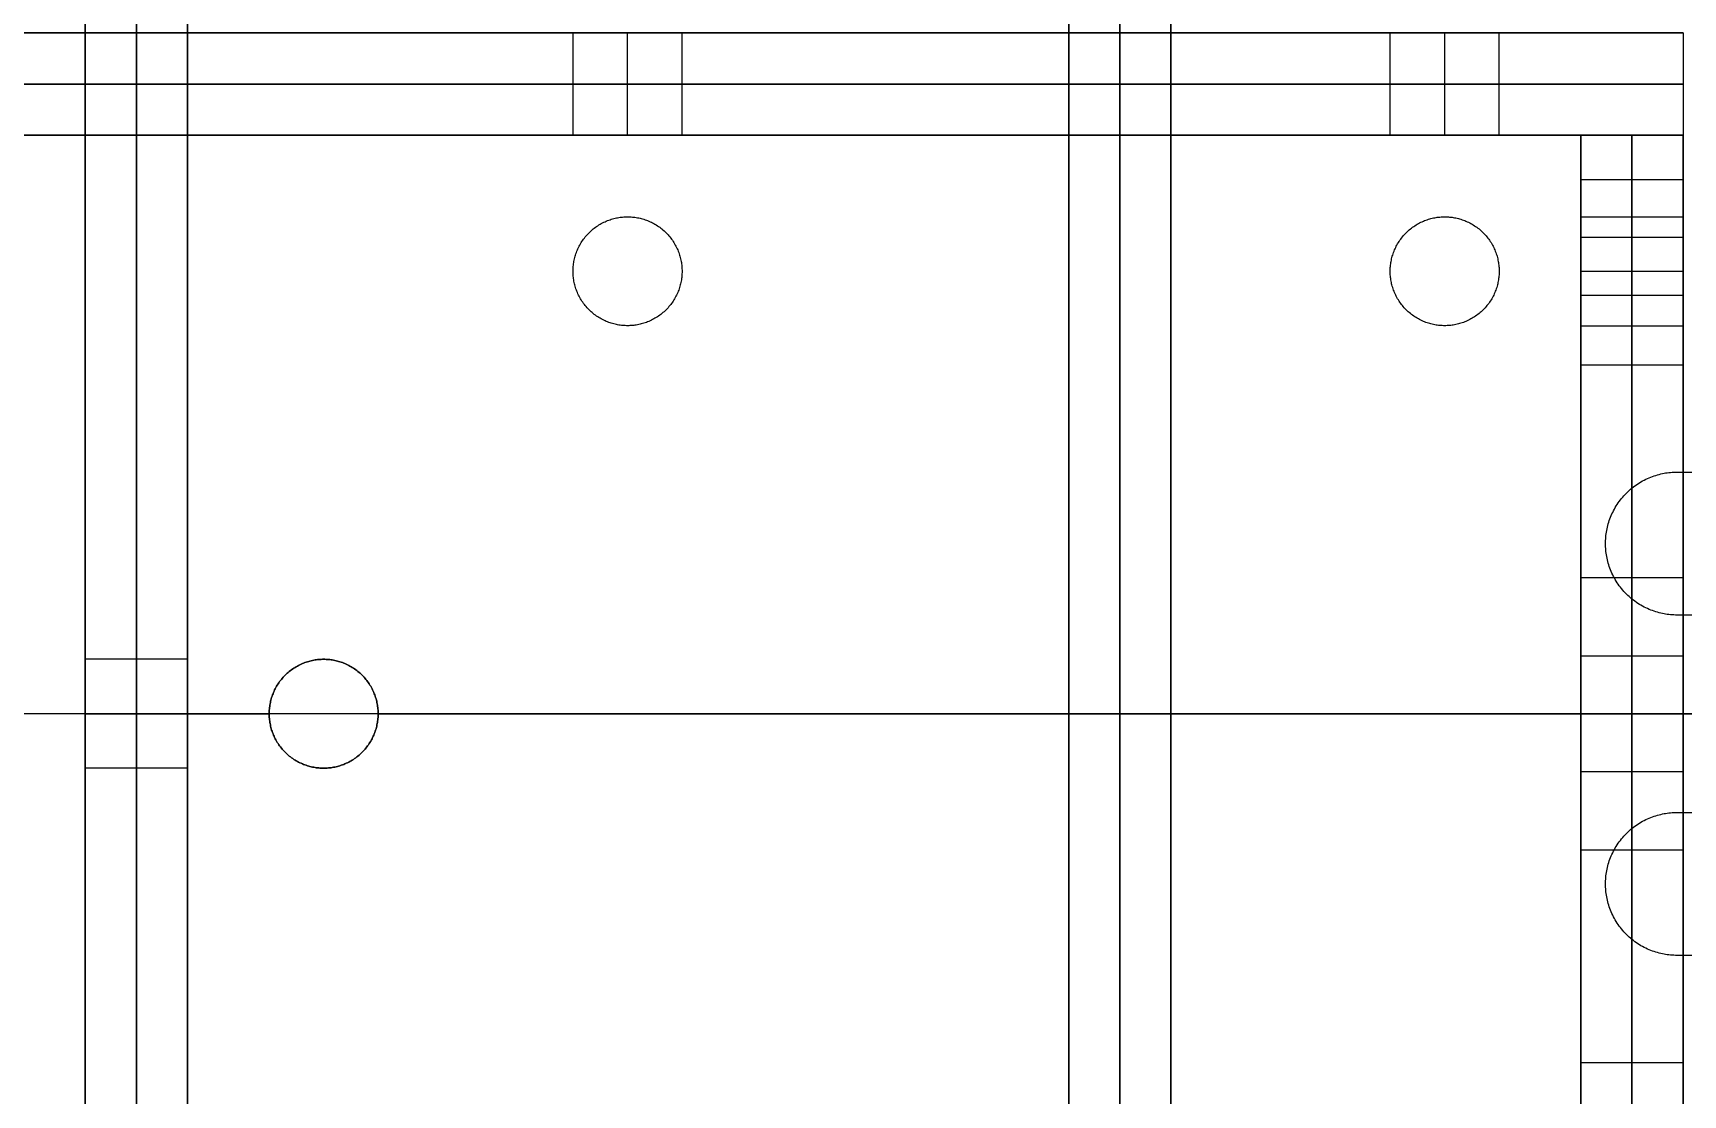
# Model space of a CAD drawing. Header units: millimetres. Extents: x -232 to 139, y -100 to 100.
# Drawn here: x -62.54 to -14.07, y -11.2 to 20 of the extents above; entities that cross this region are included whole.
import ezdxf

# ---------------------------------------------------------------- set-up
doc = ezdxf.new("R2010")
doc.units = ezdxf.units.MM
doc.header["$MEASUREMENT"] = 0
doc.layers.add('body', color=30, linetype='Continuous', true_color=0xff8000)

msp = doc.modelspace()

# ---------------------------------------------------------------- linework, layer by layer
at = {"layer": 'body'}
for p, q in [((-32.113, -42.9, 44.417), (-32.113, 42.9, 44.417)), ((-29.113, -42.9, 44.417), (-29.113, 42.9, 44.417)), ((-114.074, 20, 238.11), (-14.074, 20, 238.11)), ((-114.074, 17, 238.11), (-14.074, 17, 238.11)), ((-17.074, 15.7, 238.11), (-17.074, 17, 238.11)), ((-14.074, 15.7, 238.11), (-14.074, 17, 238.11)), ((-17.074, 11, 238.11), (-17.074, 12.3, 238.11)), ((-14.074, 11, 238.11), (-14.074, 12.3, 238.11)), ((-55.6, 0, -4), (-61, 0, -4)), ((-55.6, 0, -7), (-61, 0, -7)), ((-61, 0, -74), (-55.6, 0, -74)), ((-61, 0, -71), (-55.6, 0, -71)), ((-61, 0, -71), (-61, 0, -68.6)), ((-61, 0, -65.4), (-61, 0, -59)), ((-61, 0, -19), (-61, 0, -12.6)), ((-61, 0, -9.4), (-61, 0, -7)), ((-58, 0, -71), (-58, 0, -68.6)), ((-58, 0, -65.4), (-58, 0, -59)), ((-58, 0, -19), (-58, 0, -12.6)), ((-58, 0, -9.4), (-58, 0, -7)), ((-12.1, 0, -4), (-52.4, 0, -4)), ((-12.1, 0, -7), (-52.4, 0, -7)), ((-52.4, 0, -74), (130.4, 0, -74)), ((-52.4, 0, -71), (130.4, 0, -71)), ((-32.113, 0, 5), (-32.113, 0, 83.834)), ((-29.113, 0, 5), (-29.113, 0, 83.834)), ((-14.074, 0, 221.11), (-114.074, 0, 221.11)), ((-14.074, 0, 218.11), (-114.074, 0, 218.11)), ((-29.113, 0, 5), (-9.95, 0, 5)), ((-29.113, 0, 8), (-9.95, 0, 8)), ((-17.074, 0, 221.11), (-17.074, 0, 222.41)), ((-17.074, 0, 225.81), (-17.074, 0, 227.11)), ((-17.074, 0, 249.11), (-17.074, 0, 250.41)), ((-17.074, 0, 253.81), (-17.074, 0, 255.11)), ((-14.074, 0, 221.11), (-14.074, 0, 222.41)), ((-14.074, 0, 225.81), (-14.074, 0, 227.11)), ((-14.074, 0, 249.11), (-14.074, 0, 250.41)), ((-14.074, 0, 253.81), (-14.074, 0, 255.11)), ((-17.074, -12.3, 238.11), (-17.074, -11, 238.11)), ((-14.074, -12.3, 238.11), (-14.074, -11, 238.11))]:
    msp.add_line(p, q, dxfattribs=at)
for points in [[(-61, -100, -4), (-61, 0, -4), (-61, 100, -4)], [(-61, -100, -7), (-61, 0, -7), (-61, 100, -7)], [(-61, -100, -5.5), (-61, 0, -5.5), (-61, 100, -5.5)], [(-61, 100, -74), (-61, 0, -74), (-61, -100, -74)], [(-61, 100, -71), (-61, 0, -71), (-61, -100, -71)], [(-61, 100, -72.5), (-61, 0, -72.5), (-61, -100, -72.5)], [(-61, -100, -71), (-61, 0, -71), (-61, 100, -71)], [(-61, 100, -7), (-61, 0, -7), (-61, -100, -7)], [(-59.5, -100, -71), (-59.5, 0, -71), (-59.5, 100, -71)], [(-59.5, 100, -7), (-59.5, 0, -7), (-59.5, -100, -7)], [(-58, -100, -71), (-58, 0, -71), (-58, 100, -71)], [(-58, 100, -7), (-58, 0, -7), (-58, -100, -7)], [(-32.113, 48.5, 83.834), (-32.113, 0, 83.834), (-32.113, -48.5, 83.834)], [(-32.113, -48.5, 5), (-32.113, 0, 5), (-32.113, 48.5, 5)], [(-30.613, 48.5, 83.834), (-30.613, 0, 83.834), (-30.613, -48.5, 83.834)], [(-30.613, -48.5, 5), (-30.613, 0, 5), (-30.613, 48.5, 5)], [(-29.113, 48.5, 83.834), (-29.113, 0, 83.834), (-29.113, -48.5, 83.834)], [(-29.113, -48.5, 5), (-29.113, 0, 5), (-29.113, 48.5, 5)], [(-29.113, 48.5, 5), (-29.113, 0, 5), (-29.113, -48.5, 5)], [(-29.113, 48.5, 8), (-29.113, 0, 8), (-29.113, -48.5, 8)], [(-29.113, 48.5, 6.5), (-29.113, 0, 6.5), (-29.113, -48.5, 6.5)], [(-114.074, 20, 218.11), (-64.074, 20, 218.11), (-14.074, 20, 218.11)], [(-14.074, 20, 258.11), (-64.074, 20, 258.11), (-114.074, 20, 258.11)], [(-46.674, 17, 225.11), (-46.674, 18.5, 225.11), (-46.674, 20, 225.11)], [(-46.674, 17, 251.11), (-46.674, 18.5, 251.11), (-46.674, 20, 251.11)], [(-45.074, 17, 226.71), (-45.074, 18.5, 226.71), (-45.074, 20, 226.71)], [(-45.074, 17, 249.51), (-45.074, 18.5, 249.51), (-45.074, 20, 249.51)], [(-45.074, 17, 223.51), (-45.074, 18.5, 223.51), (-45.074, 20, 223.51)], [(-45.074, 17, 252.71), (-45.074, 18.5, 252.71), (-45.074, 20, 252.71)], [(-43.474, 17, 225.11), (-43.474, 18.5, 225.11), (-43.474, 20, 225.11)], [(-43.474, 17, 251.11), (-43.474, 18.5, 251.11), (-43.474, 20, 251.11)], [(-22.674, 17, 251.11), (-22.674, 18.5, 251.11), (-22.674, 20, 251.11)], [(-22.674, 17, 225.11), (-22.674, 18.5, 225.11), (-22.674, 20, 225.11)], [(-21.074, 17, 226.71), (-21.074, 18.5, 226.71), (-21.074, 20, 226.71)], [(-21.074, 17, 252.71), (-21.074, 18.5, 252.71), (-21.074, 20, 252.71)], [(-21.074, 17, 249.51), (-21.074, 18.5, 249.51), (-21.074, 20, 249.51)], [(-21.074, 17, 223.51), (-21.074, 18.5, 223.51), (-21.074, 20, 223.51)], [(-19.474, 17, 251.11), (-19.474, 18.5, 251.11), (-19.474, 20, 251.11)], [(-19.474, 17, 225.11), (-19.474, 18.5, 225.11), (-19.474, 20, 225.11)], [(-14.074, 20, 218.11), (-14.074, 18.5, 218.11), (-14.074, 17, 218.11)], [(-14.074, 20, 218.11), (-14.074, 20, 238.11), (-14.074, 20, 258.11)], [(-14.074, 20, 258.11), (-14.074, 18.5, 258.11), (-14.074, 17, 258.11)], [(-14.074, 20, 238.11), (-14.074, 18.5, 238.11), (-14.074, 17, 238.11)], [(-114.074, 18.5, 218.11), (-64.074, 18.5, 218.11), (-14.074, 18.5, 218.11)], [(-14.074, 18.5, 258.11), (-64.074, 18.5, 258.11), (-114.074, 18.5, 258.11)], [(-14.074, 18.5, 218.11), (-14.074, 18.5, 238.11), (-14.074, 18.5, 258.11)], [(-114.074, 17, 218.11), (-64.074, 17, 218.11), (-14.074, 17, 218.11)], [(-14.074, 17, 258.11), (-64.074, 17, 258.11), (-114.074, 17, 258.11)], [(-114.074, 17, 221.11), (-64.074, 17, 221.11), (-14.074, 17, 221.11)], [(-114.074, 17, 218.11), (-64.074, 17, 218.11), (-14.074, 17, 218.11)], [(-114.074, 17, 219.61), (-64.074, 17, 219.61), (-14.074, 17, 219.61)], [(-17.074, -17, 221.11), (-17.074, 0, 221.11), (-17.074, 17, 221.11)], [(-17.074, 17, 221.11), (-15.574, 17, 221.11), (-14.074, 17, 221.11)], [(-17.074, 17, 221.11), (-17.074, 17, 238.11), (-17.074, 17, 255.11)], [(-17.074, 17, 255.11), (-15.574, 17, 255.11), (-14.074, 17, 255.11)], [(-17.074, 17, 255.11), (-17.074, 0, 255.11), (-17.074, -17, 255.11)], [(-17.074, 17, 238.11), (-15.574, 17, 238.11), (-14.074, 17, 238.11)], [(-15.574, -17, 221.11), (-15.574, 0, 221.11), (-15.574, 17, 221.11)], [(-15.574, 17, 221.11), (-15.574, 17, 238.11), (-15.574, 17, 255.11)], [(-15.574, 17, 255.11), (-15.574, 0, 255.11), (-15.574, -17, 255.11)], [(-14.074, -17, 221.11), (-14.074, 0, 221.11), (-14.074, 17, 221.11)], [(-14.074, 17, 221.11), (-14.074, 17, 238.11), (-14.074, 17, 255.11)], [(-14.074, 17, 255.11), (-14.074, 0, 255.11), (-14.074, -17, 255.11)], [(-14.074, 17, 218.11), (-14.074, 17, 238.11), (-14.074, 17, 258.11)], [(-14.074, 17, 221.11), (-14.074, 17, 219.61), (-14.074, 17, 218.11)], [(-14.074, 17, 221.11), (-14.074, 0, 221.11), (-14.074, -17, 221.11)], [(-14.074, 17, 218.11), (-14.074, 0, 218.11), (-14.074, -17, 218.11)], [(-14.074, 17, 219.61), (-14.074, 0, 219.61), (-14.074, -17, 219.61)], [(-17.074, 15.7, 238.11), (-15.574, 15.7, 238.11), (-14.074, 15.7, 238.11)], [(-45.074, 14.6, 221.11), (-45.074, 14.6, 219.61), (-45.074, 14.6, 218.11)], [(-21.074, 14.6, 221.11), (-21.074, 14.6, 219.61), (-21.074, 14.6, 218.11)], [(-17.074, 14.6, 251.11), (-15.574, 14.6, 251.11), (-14.074, 14.6, 251.11)], [(-17.074, 14.6, 225.11), (-15.574, 14.6, 225.11), (-14.074, 14.6, 225.11)], [(-17.074, 14, 236.41), (-15.574, 14, 236.41), (-14.074, 14, 236.41)], [(-17.074, 14, 239.81), (-15.574, 14, 239.81), (-14.074, 14, 239.81)], [(-46.674, 13, 221.11), (-46.674, 13, 219.61), (-46.674, 13, 218.11)], [(-43.474, 13, 221.11), (-43.474, 13, 219.61), (-43.474, 13, 218.11)], [(-22.674, 13, 221.11), (-22.674, 13, 219.61), (-22.674, 13, 218.11)], [(-19.474, 13, 221.11), (-19.474, 13, 219.61), (-19.474, 13, 218.11)], [(-17.074, 13, 252.71), (-15.574, 13, 252.71), (-14.074, 13, 252.71)], [(-17.074, 13, 226.71), (-15.574, 13, 226.71), (-14.074, 13, 226.71)], [(-17.074, 13, 249.51), (-15.574, 13, 249.51), (-14.074, 13, 249.51)], [(-17.074, 13, 223.51), (-15.574, 13, 223.51), (-14.074, 13, 223.51)], [(-17.074, 12.3, 238.11), (-15.574, 12.3, 238.11), (-14.074, 12.3, 238.11)], [(-45.074, 11.4, 221.11), (-45.074, 11.4, 219.61), (-45.074, 11.4, 218.11)], [(-21.074, 11.4, 221.11), (-21.074, 11.4, 219.61), (-21.074, 11.4, 218.11)], [(-17.074, 11.4, 251.11), (-15.574, 11.4, 251.11), (-14.074, 11.4, 251.11)], [(-17.074, 11.4, 225.11), (-15.574, 11.4, 225.11), (-14.074, 11.4, 225.11)], [(-17.074, 10.247, 242.11), (-15.574, 10.247, 242.11), (-14.074, 10.247, 242.11)], [(-14.25, 7.1, 5), (-12.1, 7.1, 5), (-9.95, 7.1, 5)], [(-14.25, 7.1, 8), (-12.1, 7.1, 8), (-9.95, 7.1, 8)], [(-14.25, 7.1, 5), (-14.25, 7.1, 6.5), (-14.25, 7.1, 8)], [(-16.35, 5, 5), (-16.35, 5, 6.5), (-16.35, 5, 8)], [(-17.074, 4, 227.863), (-15.574, 4, 227.863), (-14.074, 4, 227.863)], [(-9.95, 2.9, 5), (-12.1, 2.9, 5), (-14.25, 2.9, 5)], [(-9.95, 2.9, 8), (-12.1, 2.9, 8), (-14.25, 2.9, 8)], [(-14.25, 2.9, 5), (-14.25, 2.9, 6.5), (-14.25, 2.9, 8)], [(-58, 1.6, -67), (-59.5, 1.6, -67), (-61, 1.6, -67)], [(-58, 1.6, -11), (-59.5, 1.6, -11), (-61, 1.6, -11)], [(-54, 1.6, -4), (-54, 1.6, -5.5), (-54, 1.6, -7)], [(-54, 1.6, -71), (-54, 1.6, -72.5), (-54, 1.6, -74)], [(-17.074, 1.7, 252.11), (-15.574, 1.7, 252.11), (-14.074, 1.7, 252.11)], [(-17.074, 1.7, 224.11), (-15.574, 1.7, 224.11), (-14.074, 1.7, 224.11)], [(-61, 0, -4), (-61, 0, -5.5), (-61, 0, -7)], [(-61, 0, -74), (-61, 0, -72.5), (-61, 0, -71)], [(-61, 0, -71), (-59.5, 0, -71), (-58, 0, -71)], [(-61, 0, -7), (-59.5, 0, -7), (-58, 0, -7)], [(-58, 0, -68.6), (-59.5, 0, -68.6), (-61, 0, -68.6)], [(-58, 0, -65.4), (-59.5, 0, -65.4), (-61, 0, -65.4)], [(-58, 0, -9.4), (-59.5, 0, -9.4), (-61, 0, -9.4)], [(-58, 0, -12.6), (-59.5, 0, -12.6), (-61, 0, -12.6)], [(-58, 0, -59), (-59.5, 0, -59), (-61, 0, -59)], [(-58, 0, -19), (-59.5, 0, -19), (-61, 0, -19)], [(-32.113, 0, 5), (-30.613, 0, 5), (-29.113, 0, 5)], [(-17.074, 0, 253.81), (-15.574, 0, 253.81), (-14.074, 0, 253.81)], [(-17.074, 0, 250.41), (-15.574, 0, 250.41), (-14.074, 0, 250.41)], [(-55.6, 0, -4), (-55.6, 0, -5.5), (-55.6, 0, -7)], [(-55.6, 0, -71), (-55.6, 0, -72.5), (-55.6, 0, -74)], [(-52.4, 0, -4), (-52.4, 0, -5.5), (-52.4, 0, -7)], [(-52.4, 0, -71), (-52.4, 0, -72.5), (-52.4, 0, -74)], [(-32.113, 0, 83.834), (-30.613, 0, 83.834), (-29.113, 0, 83.834)], [(-29.113, 0, 5), (-29.113, 0, 6.5), (-29.113, 0, 8)], [(-17.074, 0, 222.41), (-15.574, 0, 222.41), (-14.074, 0, 222.41)], [(-17.074, 0, 221.11), (-15.574, 0, 221.11), (-14.074, 0, 221.11)], [(-17.074, 0, 255.11), (-15.574, 0, 255.11), (-14.074, 0, 255.11)], [(-17.074, 0, 225.81), (-15.574, 0, 225.81), (-14.074, 0, 225.81)], [(-14.074, 0, 221.11), (-14.074, 0, 219.61), (-14.074, 0, 218.11)], [(-58, -1.6, -67), (-59.5, -1.6, -67), (-61, -1.6, -67)], [(-58, -1.6, -11), (-59.5, -1.6, -11), (-61, -1.6, -11)], [(-54, -1.6, -4), (-54, -1.6, -5.5), (-54, -1.6, -7)], [(-54, -1.6, -71), (-54, -1.6, -72.5), (-54, -1.6, -74)], [(-17.074, -1.7, 252.11), (-15.574, -1.7, 252.11), (-14.074, -1.7, 252.11)], [(-17.074, -1.7, 224.11), (-15.574, -1.7, 224.11), (-14.074, -1.7, 224.11)], [(-14.25, -2.9, 5), (-12.1, -2.9, 5), (-9.95, -2.9, 5)], [(-14.25, -2.9, 8), (-12.1, -2.9, 8), (-9.95, -2.9, 8)], [(-14.25, -2.9, 5), (-14.25, -2.9, 6.5), (-14.25, -2.9, 8)], [(-17.074, -4, 248.356), (-15.574, -4, 248.356), (-14.074, -4, 248.356)], [(-16.35, -5, 5), (-16.35, -5, 6.5), (-16.35, -5, 8)], [(-9.95, -7.1, 5), (-12.1, -7.1, 5), (-14.25, -7.1, 5)], [(-9.95, -7.1, 8), (-12.1, -7.1, 8), (-14.25, -7.1, 8)], [(-14.25, -7.1, 5), (-14.25, -7.1, 6.5), (-14.25, -7.1, 8)], [(-17.074, -10.247, 234.11), (-15.574, -10.247, 234.11), (-14.074, -10.247, 234.11)]]:
    msp.add_open_spline(points, degree=2, dxfattribs=at)
at = {"layer": 'body', "extrusion": (1, 0, 1.77636e-16)}
msp.add_rational_spline([(-61, 20, -39), (-61, 20, -59), (-61, 0, -59), (-61, -20, -59), (-61, -20, -39), (-61, -20, -19), (-61, 0, -19), (-61, 20, -19), (-61, 20, -39)], [1, 0.707106781187, 1, 0.707106781187, 1, 0.707106781187, 1, 0.707106781187, 1], degree=2, knots=[-125.663706, -125.663706, -125.663706, -94.24778, -94.24778, -62.831853, -62.831853, -31.415927, -31.415927, 0, 0, 0], dxfattribs=at)
at = {"layer": 'body', "extrusion": (1, 0, 1.42109e-15)}
msp.add_rational_spline([(-58, 20, -39), (-58, 20, -59), (-58, 0, -59), (-58, -20, -59), (-58, -20, -39), (-58, -20, -19), (-58, 0, -19), (-58, 20, -19), (-58, 20, -39)], [1, 0.707106781187, 1, 0.707106781187, 1, 0.707106781187, 1, 0.707106781187, 1], degree=2, knots=[-125.663706, -125.663706, -125.663706, -94.24778, -94.24778, -62.831853, -62.831853, -31.415927, -31.415927, 0, 0, 0], dxfattribs=at)
at = {"layer": 'body', "extrusion": (2.22045e-15, 1, -4.93038e-30)}
msp.add_rational_spline([(-45.074, 20, 226.71), (-43.474, 20, 226.71), (-43.474, 20, 225.11), (-43.474, 20, 223.51), (-45.074, 20, 223.51), (-46.674, 20, 223.51), (-46.674, 20, 225.11), (-46.674, 20, 226.71), (-45.074, 20, 226.71)], [0.999999860338, 0.707106851018, 1, 0.707106781187, 1, 0.707106781187, 1, 0.707106851018, 0.999999860338], degree=2, knots=[-10.053096, -10.053096, -10.053096, -7.539823, -7.539823, -5.026548, -5.026548, -2.513274, -2.513274, 0, 0, 0], dxfattribs=at)
at = {"layer": 'body', "extrusion": (-4.44089e-15, -1, -9.86076e-30)}
for points in [[(-45.074, 20, 249.51), (-46.674, 20, 249.51), (-46.674, 20, 251.11), (-46.674, 20, 252.71), (-45.074, 20, 252.71), (-43.474, 20, 252.71), (-43.474, 20, 251.11), (-43.474, 20, 249.51), (-45.074, 20, 249.51)], [(-45.074, 17, 249.51), (-46.674, 17, 249.51), (-46.674, 17, 251.11), (-46.674, 17, 252.71), (-45.074, 17, 252.71), (-43.474, 17, 252.71), (-43.474, 17, 251.11), (-43.474, 17, 249.51), (-45.074, 17, 249.51)]]:
    msp.add_rational_spline(points, [1, 0.707106781187, 1, 0.707106781187, 1, 0.707106781187, 1, 0.707106851018, 0.999999860338], degree=2, knots=[0, 0, 0, 2.513274, 2.513274, 5.026549, 5.026549, 7.539823, 7.539823, 10.053096, 10.053096, 10.053096], dxfattribs=at)
at = {"layer": 'body', "extrusion": (0, 1, 0)}
msp.add_rational_spline([(-21.074, 20, 252.71), (-19.474, 20, 252.71), (-19.474, 20, 251.11), (-19.474, 20, 249.51), (-21.074, 20, 249.51), (-22.674, 20, 249.51), (-22.674, 20, 251.11), (-22.674, 20, 252.71), (-21.074, 20, 252.71)], [0.999999860338, 0.707106851018, 1, 0.707106781187, 1, 0.707106781187, 1, 0.707106781187, 1], degree=2, knots=[0, 0, 0, 2.513274, 2.513274, 5.026548, 5.026548, 7.539822, 7.539822, 10.053096, 10.053096, 10.053096], dxfattribs=at)
at = {"layer": 'body', "extrusion": (-9.35848e-22, 1, -5.55112e-15)}
msp.add_rational_spline([(-21.074, 20, 226.71), (-19.474, 20, 226.71), (-19.474, 20, 225.11), (-19.474, 20, 223.51), (-21.074, 20, 223.51), (-22.674, 20, 223.51), (-22.674, 20, 225.11), (-22.674, 20, 226.71), (-21.074, 20, 226.71)], [0.999999860338, 0.707106851018, 1, 0.707106781187, 1, 0.707106781187, 1, 0.707106781187, 1], degree=2, knots=[0, 0, 0, 2.513274, 2.513274, 5.026548, 5.026548, 7.539822, 7.539822, 10.053096, 10.053096, 10.053096], dxfattribs=at)
at = {"layer": 'body', "extrusion": (0, -1, -1.11022e-15)}
msp.add_rational_spline([(-45.074, 17, 226.71), (-43.474, 17, 226.71), (-43.474, 17, 225.11), (-43.474, 17, 223.51), (-45.074, 17, 223.51), (-46.674, 17, 223.51), (-46.674, 17, 225.11), (-46.674, 17, 226.71), (-45.074, 17, 226.71)], [1, 0.707106781187, 1, 0.707106781187, 1, 0.707106781187, 1, 0.707106781187, 1], degree=2, knots=[-10.053096, -10.053096, -10.053096, -7.539822, -7.539822, -5.026548, -5.026548, -2.513274, -2.513274, 0, 0, 0], dxfattribs=at)
at = {"layer": 'body', "extrusion": (1.11022e-15, 1, 5.55112e-16)}
msp.add_rational_spline([(-21.074, 17, 252.71), (-19.474, 17, 252.71), (-19.474, 17, 251.11), (-19.474, 17, 249.51), (-21.074, 17, 249.51), (-22.674, 17, 249.51), (-22.674, 17, 251.11), (-22.674, 17, 252.71), (-21.074, 17, 252.71)], [0.999999860338, 0.707106851018, 1, 0.707106781187, 1, 0.707106781187, 1, 0.707106781187, 1], degree=2, knots=[0, 0, 0, 2.513274, 2.513274, 5.026548, 5.026548, 7.539822, 7.539822, 10.053096, 10.053096, 10.053096], dxfattribs=at)
at = {"layer": 'body', "extrusion": (1.11022e-15, 1, -7.21645e-15)}
msp.add_rational_spline([(-21.074, 17, 226.71), (-19.474, 17, 226.71), (-19.474, 17, 225.11), (-19.474, 17, 223.51), (-21.074, 17, 223.51), (-22.674, 17, 223.51), (-22.674, 17, 225.11), (-22.674, 17, 226.71), (-21.074, 17, 226.71)], [0.999999860338, 0.707106851018, 1, 0.707106781187, 1, 0.707106781187, 1, 0.707106781187, 1], degree=2, knots=[0, 0, 0, 2.513274, 2.513274, 5.026548, 5.026548, 7.539822, 7.539822, 10.053096, 10.053096, 10.053096], dxfattribs=at)
at = {"layer": 'body', "extrusion": (-1, 0, 0)}
for points, knots in [([(-17.074, 15.7, 238.11), (-17.074, 15.7, 236.41), (-17.074, 14, 236.41), (-17.074, 12.3, 236.41), (-17.074, 12.3, 238.11), (-17.074, 12.3, 239.81), (-17.074, 14, 239.81), (-17.074, 15.7, 239.81), (-17.074, 15.7, 238.11)], [205.115038, 205.115038, 205.115038, 207.785392, 207.785392, 210.455746, 210.455746, 213.1261, 213.1261, 215.796453, 215.796453, 215.796453]), ([(-15.574, 15.7, 238.11), (-15.574, 15.7, 236.41), (-15.574, 14, 236.41), (-15.574, 12.3, 236.41), (-15.574, 12.3, 238.11), (-15.574, 12.3, 239.81), (-15.574, 14, 239.81), (-15.574, 15.7, 239.81), (-15.574, 15.7, 238.11)], [205.115038, 205.115038, 205.115038, 207.785392, 207.785392, 210.455746, 210.455746, 213.1261, 213.1261, 215.796453, 215.796453, 215.796453]), ([(-14.074, 15.7, 238.11), (-14.074, 15.7, 236.41), (-14.074, 14, 236.41), (-14.074, 12.3, 236.41), (-14.074, 12.3, 238.11), (-14.074, 12.3, 239.81), (-14.074, 14, 239.81), (-14.074, 15.7, 239.81), (-14.074, 15.7, 238.11)], [205.115038, 205.115038, 205.115038, 207.785392, 207.785392, 210.455746, 210.455746, 213.1261, 213.1261, 215.796453, 215.796453, 215.796453]), ([(-17.074, 10.247, 242.11), (-17.074, 14.247, 231.863), (-17.074, 4, 227.863), (-17.074, -6.247, 223.863), (-17.074, -10.247, 234.11), (-17.074, -14.247, 244.356), (-17.074, -4, 248.356), (-17.074, 6.247, 252.356), (-17.074, 10.247, 242.11)], [136, 136, 136, 153.27876, 153.27876, 170.557519, 170.557519, 187.836279, 187.836279, 205.115038, 205.115038, 205.115038]), ([(-15.574, 10.247, 242.11), (-15.574, 14.247, 231.863), (-15.574, 4, 227.863), (-15.574, -6.247, 223.863), (-15.574, -10.247, 234.11), (-15.574, -14.247, 244.356), (-15.574, -4, 248.356), (-15.574, 6.247, 252.356), (-15.574, 10.247, 242.11)], [136, 136, 136, 153.27876, 153.27876, 170.557519, 170.557519, 187.836279, 187.836279, 205.115038, 205.115038, 205.115038]), ([(-14.074, 10.247, 242.11), (-14.074, 14.247, 231.863), (-14.074, 4, 227.863), (-14.074, -6.247, 223.863), (-14.074, -10.247, 234.11), (-14.074, -14.247, 244.356), (-14.074, -4, 248.356), (-14.074, 6.247, 252.356), (-14.074, 10.247, 242.11)], [136, 136, 136, 153.27876, 153.27876, 170.557519, 170.557519, 187.836279, 187.836279, 205.115038, 205.115038, 205.115038]), ([(-58, 1.6, -11), (-58, 1.6, -9.4), (-58, 0, -9.4), (-58, -1.6, -9.4), (-58, -1.6, -11), (-58, -1.6, -12.6), (-58, 0, -12.6), (-58, 1.6, -12.6), (-58, 1.6, -11)], [0, 0, 0, 2.513274, 2.513274, 5.026548, 5.026548, 7.539822, 7.539822, 10.053096, 10.053096, 10.053096]), ([(-17.074, 0, 253.81), (-17.074, 1.7, 253.81), (-17.074, 1.7, 252.11), (-17.074, 1.7, 250.41), (-17.074, 0, 250.41), (-17.074, -1.7, 250.41), (-17.074, -1.7, 252.11), (-17.074, -1.7, 253.81), (-17.074, 0, 253.81)], [215.796453, 215.796453, 215.796453, 218.466807, 218.466807, 221.137161, 221.137161, 223.807515, 223.807515, 226.477868, 226.477868, 226.477868]), ([(-17.074, 0, 222.41), (-17.074, -1.7, 222.41), (-17.074, -1.7, 224.11), (-17.074, -1.7, 225.81), (-17.074, 0, 225.81), (-17.074, 1.7, 225.81), (-17.074, 1.7, 224.11), (-17.074, 1.7, 222.41), (-17.074, 0, 222.41)], [237.159283, 237.159283, 237.159283, 239.829637, 239.829637, 242.499991, 242.499991, 245.170345, 245.170345, 247.840698, 247.840698, 247.840698]), ([(-15.574, 0, 253.81), (-15.574, 1.7, 253.81), (-15.574, 1.7, 252.11), (-15.574, 1.7, 250.41), (-15.574, 0, 250.41), (-15.574, -1.7, 250.41), (-15.574, -1.7, 252.11), (-15.574, -1.7, 253.81), (-15.574, 0, 253.81)], [215.796453, 215.796453, 215.796453, 218.466807, 218.466807, 221.137161, 221.137161, 223.807515, 223.807515, 226.477868, 226.477868, 226.477868]), ([(-15.574, 0, 222.41), (-15.574, -1.7, 222.41), (-15.574, -1.7, 224.11), (-15.574, -1.7, 225.81), (-15.574, 0, 225.81), (-15.574, 1.7, 225.81), (-15.574, 1.7, 224.11), (-15.574, 1.7, 222.41), (-15.574, 0, 222.41)], [237.159283, 237.159283, 237.159283, 239.829637, 239.829637, 242.499991, 242.499991, 245.170345, 245.170345, 247.840698, 247.840698, 247.840698]), ([(-14.074, 0, 253.81), (-14.074, 1.7, 253.81), (-14.074, 1.7, 252.11), (-14.074, 1.7, 250.41), (-14.074, 0, 250.41), (-14.074, -1.7, 250.41), (-14.074, -1.7, 252.11), (-14.074, -1.7, 253.81), (-14.074, 0, 253.81)], [215.796453, 215.796453, 215.796453, 218.466807, 218.466807, 221.137161, 221.137161, 223.807515, 223.807515, 226.477868, 226.477868, 226.477868]), ([(-14.074, 0, 222.41), (-14.074, -1.7, 222.41), (-14.074, -1.7, 224.11), (-14.074, -1.7, 225.81), (-14.074, 0, 225.81), (-14.074, 1.7, 225.81), (-14.074, 1.7, 224.11), (-14.074, 1.7, 222.41), (-14.074, 0, 222.41)], [237.159283, 237.159283, 237.159283, 239.829637, 239.829637, 242.499991, 242.499991, 245.170345, 245.170345, 247.840698, 247.840698, 247.840698])]:
    msp.add_rational_spline(points, [1, 0.707106781187, 1, 0.707106781187, 1, 0.707106781187, 1, 0.707106781187, 1], degree=2, knots=knots, dxfattribs=at)
at = {"layer": 'body'}
for points, weights, knots in [([(-46.674, 13, 221.11), (-46.674, 11.4, 221.11), (-45.074, 11.4, 221.11), (-43.474, 11.4, 221.11), (-43.474, 13, 221.11), (-43.474, 14.6, 221.11), (-45.074, 14.6, 221.11), (-46.674, 14.6, 221.11), (-46.674, 13, 221.11)], [0.999999860338, 0.707106851018, 1, 0.707106781187, 1, 0.707106781187, 1, 0.707106851018, 0.999999860338], [0, 0, 0, 2.513274, 2.513274, 5.026548, 5.026548, 7.539823, 7.539823, 10.053096, 10.053096, 10.053096]), ([(-46.674, 13, 218.11), (-46.674, 11.4, 218.11), (-45.074, 11.4, 218.11), (-43.474, 11.4, 218.11), (-43.474, 13, 218.11), (-43.474, 14.6, 218.11), (-45.074, 14.6, 218.11), (-46.674, 14.6, 218.11), (-46.674, 13, 218.11)], [0.999999860338, 0.707106851018, 1, 0.707106781187, 1, 0.707106781187, 1, 0.707106851018, 0.999999860338], [0, 0, 0, 2.513274, 2.513274, 5.026548, 5.026548, 7.539823, 7.539823, 10.053096, 10.053096, 10.053096]), ([(-19.474, 13, 221.11), (-19.474, 14.6, 221.11), (-21.074, 14.6, 221.11), (-22.674, 14.6, 221.11), (-22.674, 13, 221.11), (-22.674, 11.4, 221.11), (-21.074, 11.4, 221.11), (-19.474, 11.4, 221.11), (-19.474, 13, 221.11)], [1, 0.707106781187, 1, 0.707106781187, 1, 0.707106781187, 1, 0.707106851018, 0.999999860338], [0, 0, 0, 2.513274, 2.513274, 5.026549, 5.026549, 7.539823, 7.539823, 10.053096, 10.053096, 10.053096]), ([(-19.474, 13, 218.11), (-19.474, 14.6, 218.11), (-21.074, 14.6, 218.11), (-22.674, 14.6, 218.11), (-22.674, 13, 218.11), (-22.674, 11.4, 218.11), (-21.074, 11.4, 218.11), (-19.474, 11.4, 218.11), (-19.474, 13, 218.11)], [1, 0.707106781187, 1, 0.707106781187, 1, 0.707106781187, 1, 0.707106851018, 0.999999860338], [0, 0, 0, 2.513274, 2.513274, 5.026549, 5.026549, 7.539823, 7.539823, 10.053096, 10.053096, 10.053096]), ([(-14.25, 2.9, 5), (-16.35, 2.9, 5), (-16.35, 5, 5), (-16.35, 7.1, 5), (-14.25, 7.1, 5)], [1, 0.707106781187, 1, 0.707106781187, 1], [332.581412, 332.581412, 332.581412, 335.880084, 335.880084, 339.178757, 339.178757, 339.178757]), ([(-14.25, 2.9, 8), (-16.35, 2.9, 8), (-16.35, 5, 8), (-16.35, 7.1, 8), (-14.25, 7.1, 8)], [1, 0.707106781187, 1, 0.707106781187, 1], [332.581412, 332.581412, 332.581412, 335.880084, 335.880084, 339.178757, 339.178757, 339.178757]), ([(-55.6, 0, -4), (-55.6, -1.6, -4), (-54, -1.6, -4), (-52.4, -1.6, -4), (-52.4, 0, -4), (-52.4, 1.6, -4), (-54, 1.6, -4), (-55.6, 1.6, -4), (-55.6, 0, -4)], [1, 0.707106781187, 1, 0.707106781187, 1, 0.707106781187, 1, 0.707106851018, 0.999999860338], [0, 0, 0, 2.513274, 2.513274, 5.026549, 5.026549, 7.539823, 7.539823, 10.053096, 10.053096, 10.053096]), ([(-55.6, 0, -7), (-55.6, -1.6, -7), (-54, -1.6, -7), (-52.4, -1.6, -7), (-52.4, 0, -7), (-52.4, 1.6, -7), (-54, 1.6, -7), (-55.6, 1.6, -7), (-55.6, 0, -7)], [0.999999860338, 0.707106851018, 1, 0.707106781187, 1, 0.707106781187, 1, 0.707106781187, 1], [0, 0, 0, 2.513274, 2.513274, 5.026548, 5.026548, 7.539822, 7.539822, 10.053096, 10.053096, 10.053096]), ([(-55.6, 0, -74), (-55.6, 1.6, -74), (-54, 1.6, -74), (-52.4, 1.6, -74), (-52.4, 0, -74), (-52.4, -1.6, -74), (-54, -1.6, -74), (-55.6, -1.6, -74), (-55.6, 0, -74)], [0.999999860338, 0.707106851018, 1, 0.707106781187, 1, 0.707106781187, 1, 0.707106781187, 1], [-10.053096, -10.053096, -10.053096, -7.539823, -7.539823, -5.026549, -5.026549, -2.513274, -2.513274, 0, 0, 0]), ([(-55.6, 0, -71), (-55.6, 1.6, -71), (-54, 1.6, -71), (-52.4, 1.6, -71), (-52.4, 0, -71), (-52.4, -1.6, -71), (-54, -1.6, -71), (-55.6, -1.6, -71), (-55.6, 0, -71)], [1, 0.707106781187, 1, 0.707106781187, 1, 0.707106781187, 1, 0.707106851018, 0.999999860338], [-10.053096, -10.053096, -10.053096, -7.539822, -7.539822, -5.026548, -5.026548, -2.513274, -2.513274, 0, 0, 0]), ([(-14.25, -7.1, 5), (-16.35, -7.1, 5), (-16.35, -5, 5), (-16.35, -2.9, 5), (-14.25, -2.9, 5)], [1, 0.707106781187, 1, 0.707106781187, 1], [311.584067, 311.584067, 311.584067, 314.88274, 314.88274, 318.181412, 318.181412, 318.181412]), ([(-14.25, -7.1, 8), (-16.35, -7.1, 8), (-16.35, -5, 8), (-16.35, -2.9, 8), (-14.25, -2.9, 8)], [1, 0.707106781187, 1, 0.707106781187, 1], [311.584067, 311.584067, 311.584067, 314.88274, 314.88274, 318.181412, 318.181412, 318.181412])]:
    msp.add_rational_spline(points, weights, degree=2, knots=knots, dxfattribs=at)
at = {"layer": 'body', "extrusion": (1, 0, 2.22045e-15)}
msp.add_rational_spline([(-17.074, 13, 252.71), (-17.074, 14.6, 252.71), (-17.074, 14.6, 251.11), (-17.074, 14.6, 249.51), (-17.074, 13, 249.51), (-17.074, 11.4, 249.51), (-17.074, 11.4, 251.11), (-17.074, 11.4, 252.71), (-17.074, 13, 252.71)], [1, 0.707106781187, 1, 0.707106781187, 1, 0.707106781187, 1, 0.707106781187, 1], degree=2, knots=[0, 0, 0, 2.513274, 2.513274, 5.026548, 5.026548, 7.539822, 7.539822, 10.053096, 10.053096, 10.053096], dxfattribs=at)
at = {"layer": 'body', "extrusion": (1, 1.11022e-15, 1.66533e-15)}
msp.add_rational_spline([(-17.074, 13, 226.71), (-17.074, 14.6, 226.71), (-17.074, 14.6, 225.11), (-17.074, 14.6, 223.51), (-17.074, 13, 223.51), (-17.074, 11.4, 223.51), (-17.074, 11.4, 225.11), (-17.074, 11.4, 226.71), (-17.074, 13, 226.71)], [1, 0.707106781187, 1, 0.707106781187, 1, 0.707106781187, 1, 0.707106851018, 0.999999860338], degree=2, knots=[0, 0, 0, 2.513274, 2.513274, 5.026549, 5.026549, 7.539823, 7.539823, 10.053096, 10.053096, 10.053096], dxfattribs=at)
at = {"layer": 'body', "extrusion": (-1, 0, -2.22045e-15)}
for points in [[(-17.074, 13, 252.71), (-17.074, 11.4, 252.71), (-17.074, 11.4, 251.11), (-17.074, 11.4, 249.51), (-17.074, 13, 249.51), (-17.074, 14.6, 249.51), (-17.074, 14.6, 251.11), (-17.074, 14.6, 252.71), (-17.074, 13, 252.71)], [(-17.074, 13, 226.71), (-17.074, 11.4, 226.71), (-17.074, 11.4, 225.11), (-17.074, 11.4, 223.51), (-17.074, 13, 223.51), (-17.074, 14.6, 223.51), (-17.074, 14.6, 225.11), (-17.074, 14.6, 226.71), (-17.074, 13, 226.71)]]:
    msp.add_rational_spline(points, [1, 0.707106781187, 1, 0.707106781187, 1, 0.707106781187, 1, 0.707106781187, 1], degree=2, knots=[-10.053096, -10.053096, -10.053096, -7.539822, -7.539822, -5.026548, -5.026548, -2.513274, -2.513274, 0, 0, 0], dxfattribs=at)
at = {"layer": 'body', "extrusion": (1, 0, 5.55112e-16)}
msp.add_rational_spline([(-14.074, 13, 252.71), (-14.074, 14.6, 252.71), (-14.074, 14.6, 251.11), (-14.074, 14.6, 249.51), (-14.074, 13, 249.51), (-14.074, 11.4, 249.51), (-14.074, 11.4, 251.11), (-14.074, 11.4, 252.71), (-14.074, 13, 252.71)], [1, 0.707106781187, 1, 0.707106781187, 1, 0.707106781187, 1, 0.707106781187, 1], degree=2, knots=[0, 0, 0, 2.513274, 2.513274, 5.026548, 5.026548, 7.539822, 7.539822, 10.053096, 10.053096, 10.053096], dxfattribs=at)
at = {"layer": 'body', "extrusion": (1, -5.55112e-16, 8.32667e-16)}
msp.add_rational_spline([(-14.074, 13, 226.71), (-14.074, 14.6, 226.71), (-14.074, 14.6, 225.11), (-14.074, 14.6, 223.51), (-14.074, 13, 223.51), (-14.074, 11.4, 223.51), (-14.074, 11.4, 225.11), (-14.074, 11.4, 226.71), (-14.074, 13, 226.71)], [1, 0.707106781187, 1, 0.707106781187, 1, 0.707106781187, 1, 0.707106851018, 0.999999860338], degree=2, knots=[0, 0, 0, 2.513274, 2.513274, 5.026549, 5.026549, 7.539823, 7.539823, 10.053096, 10.053096, 10.053096], dxfattribs=at)
at = {"layer": 'body', "extrusion": (1, -2.22045e-15, 0)}
msp.add_rational_spline([(-61, 1.6, -67), (-61, 1.6, -68.6), (-61, 0, -68.6), (-61, -1.6, -68.6), (-61, -1.6, -67), (-61, -1.6, -65.4), (-61, 0, -65.4), (-61, 1.6, -65.4), (-61, 1.6, -67)], [1, 0.707106781187, 1, 0.707106781187, 1, 0.707106781187, 1, 0.707106781187, 1], degree=2, knots=[0, 0, 0, 2.513274, 2.513274, 5.026548, 5.026548, 7.539822, 7.539822, 10.053096, 10.053096, 10.053096], dxfattribs=at)
at = {"layer": 'body', "extrusion": (-1, 2.22045e-15, 0)}
msp.add_rational_spline([(-61, 1.6, -11), (-61, 1.6, -9.4), (-61, 0, -9.4), (-61, -1.6, -9.4), (-61, -1.6, -11), (-61, -1.6, -12.6), (-61, 0, -12.6), (-61, 1.6, -12.6), (-61, 1.6, -11)], [1, 0.707106781187, 1, 0.707106781187, 1, 0.707106781187, 1, 0.707106781187, 1], degree=2, knots=[0, 0, 0, 2.513274, 2.513274, 5.026548, 5.026548, 7.539822, 7.539822, 10.053096, 10.053096, 10.053096], dxfattribs=at)
at = {"layer": 'body', "extrusion": (1, 0, 0)}
msp.add_rational_spline([(-58, 1.6, -67), (-58, 1.6, -68.6), (-58, 0, -68.6), (-58, -1.6, -68.6), (-58, -1.6, -67), (-58, -1.6, -65.4), (-58, 0, -65.4), (-58, 1.6, -65.4), (-58, 1.6, -67)], [1, 0.707106781187, 1, 0.707106781187, 1, 0.707106781187, 1, 0.707106781187, 1], degree=2, knots=[0, 0, 0, 2.513274, 2.513274, 5.026548, 5.026548, 7.539822, 7.539822, 10.053096, 10.053096, 10.053096], dxfattribs=at)

doc.saveas('drawing.dxf')
